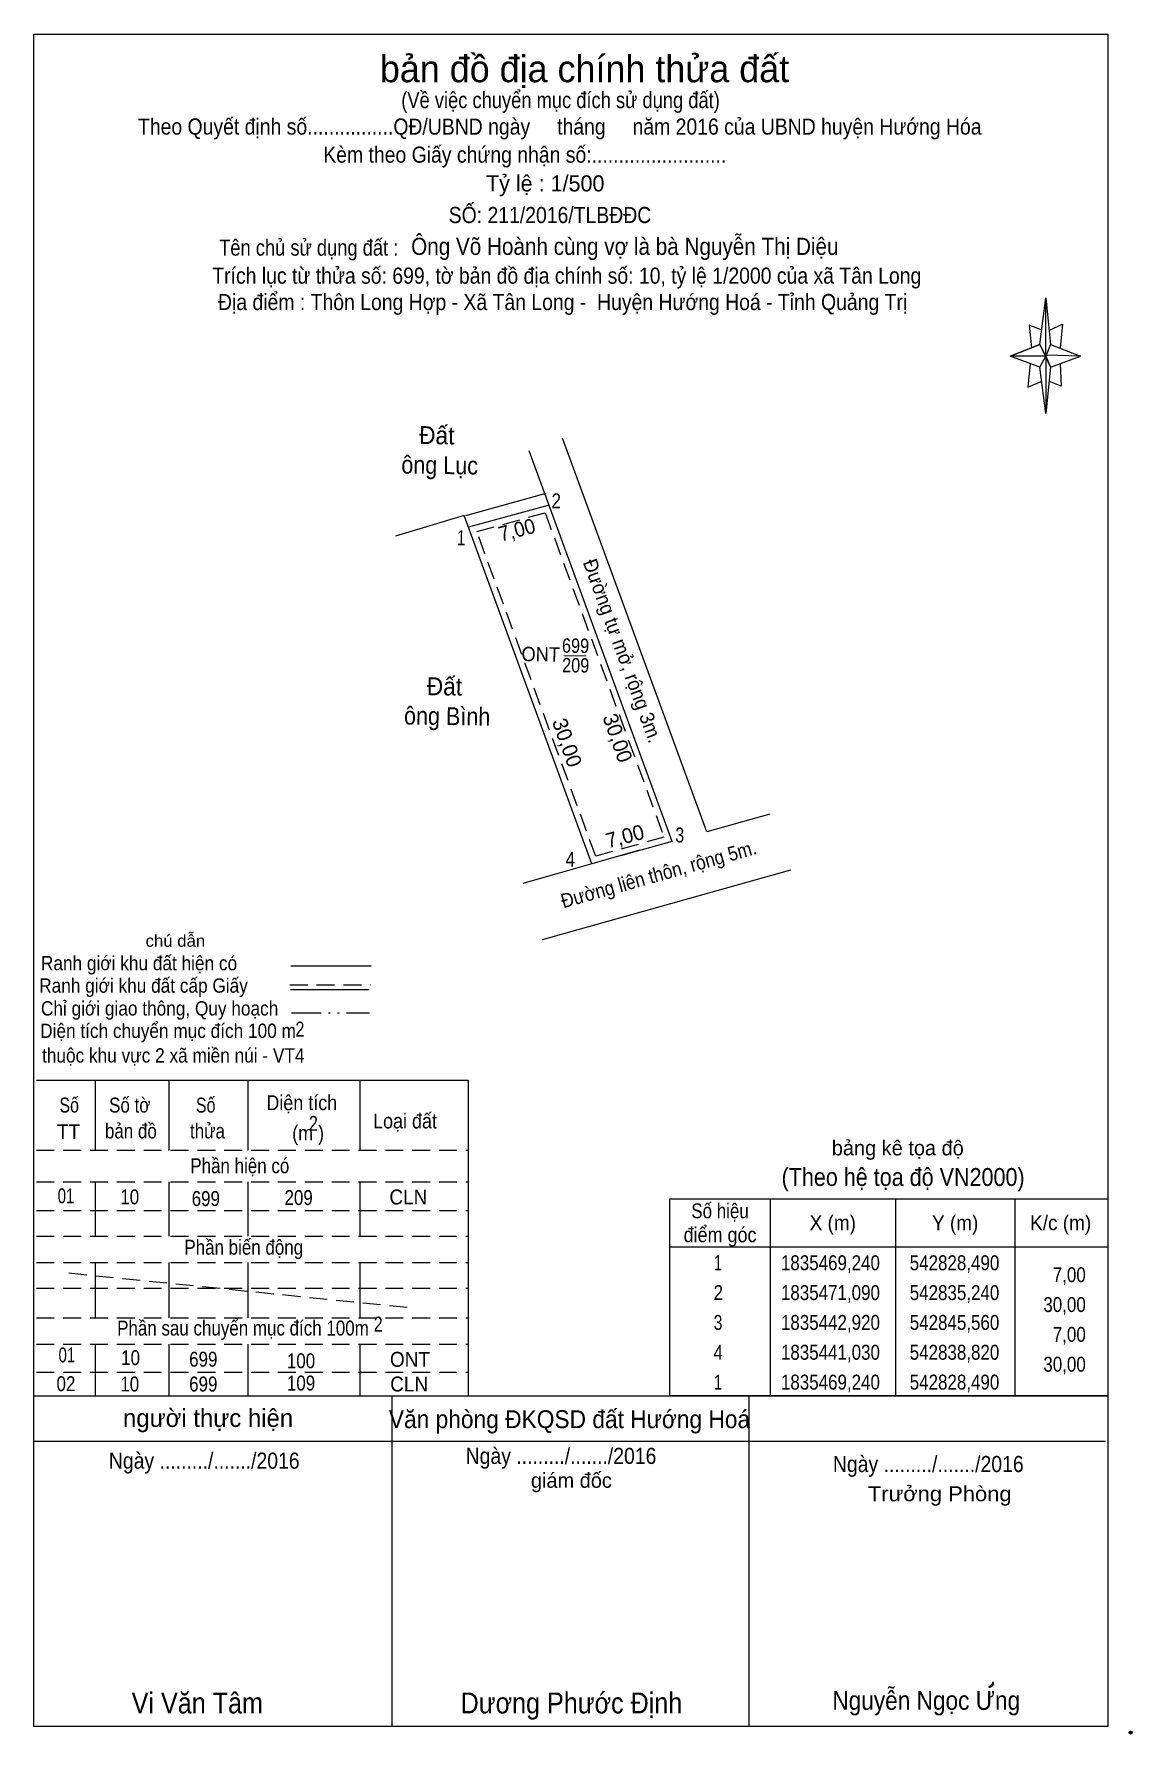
# Model space of a CAD drawing. Header units: metres. Extents: x 542792 to 542884, y 1835368 to 1835511.
import ezdxf
from ezdxf.enums import TextEntityAlignment as Align

# ---------------------------------------------------------------- set-up
doc = ezdxf.new("R2010")
doc.units = ezdxf.units.M
doc.header["$LTSCALE"] = 0.5
doc.header["$PDMODE"] = 32
doc.header["$PDSIZE"] = 0.25
doc.linetypes.add('DASH_DOUBLE_DOT', pattern=[9.2, 5, -1.2, 0.3, -1.2, 0.3, -1.2])
doc.linetypes.add('MEDIUM_DASHED', pattern=[4.5, 3, -1.5])
for name, color, linetype, lineweight in [('1', 7, 'MEDIUM_DASHED', 13), ('10', 7, 'Continuous', 13), ('42', 7, 'Continuous', 13), ('63', 7, 'Continuous', 13), ('7', 7, 'Continuous', 13)]:
    doc.layers.add(name, color=color, linetype=linetype, lineweight=lineweight)

msp = doc.modelspace()

# ---------------------------------------------------------------- hatches: boundary and pattern name
at = {"layer": '7'}
msp.add_hatch(color=256, dxfattribs=at).paths.add_polyline_path([(542872.49, 1835372.26), (542872.49, 1835372.36), (542872.49, 1835372.36), (542872.49, 1835372.46), (542872.39, 1835372.46), (542872.39, 1835372.46), (542872.39, 1835372.36), (542872.09, 1835372.06), (542872.19, 1835372.06)])

# ---------------------------------------------------------------- linework, layer by layer
at = {"layer": '1'}
msp.add_lwpolyline([(542829.18, 1835468.88), (542834.91, 1835470.45), (542844.87, 1835443.28), (542839.15, 1835441.67)], close=True, dxfattribs=at)
at = {"layer": '10'}
msp.add_line((542828.45, 1835422.92), (542828.45, 1835396.46), dxfattribs=at)
at = {"layer": '10', "linetype": 'MEDIUM_DASHED'}
msp.add_line((542795, 1835406.76), (542824.1, 1835403.81), dxfattribs=at)
at = {"layer": '42'}
for p, q in [((542848.47, 1835443.73), (542836.37, 1835476.7)), ((542845.56, 1835442.92), (542833.57, 1835475.64)), ((542834.98, 1835472.05), (542828.23, 1835470.2)), ((542835.24, 1835471.09), (542828.49, 1835469.24)), ((542828.13, 1835470.23), (542822.38, 1835468.5)), ((542838.82, 1835441.04), (542828.13, 1835470.23)), ((542853.73, 1835445.21), (542848.47, 1835443.73)), ((542845.56, 1835442.92), (542842.42, 1835442.04)), ((542838.82, 1835441.04), (542836.09, 1835440.26)), ((542842.82, 1835442.17), (542838.82, 1835441.03)), ((542842.42, 1835442.05), (542841.23, 1835441.71)), ((542836.09, 1835440.26), (542833.05, 1835439.4)), ((542855.46, 1835440.5), (542834.65, 1835434.66))]:
    msp.add_line(p, q, dxfattribs=at)
at = {"layer": '63'}
for p, q in [((542836.49, 1835458.48), (542838.36, 1835458.46)), ((542853.77, 1835412.96), (542853.77, 1835396.46)), ((542864.27, 1835412.96), (542864.27, 1835396.46)), ((542874.27, 1835412.96), (542874.27, 1835396.46)), ((542845.37, 1835408.96), (542882.07, 1835408.96))]:
    msp.add_line(p, q, dxfattribs=at)
msp.add_lwpolyline([(542845.37, 1835412.96), (542882.07, 1835412.96), (542882.07, 1835396.46), (542845.37, 1835396.46)], close=True, dxfattribs=at)
at = {"layer": '7'}
for p, q in [((542876.37, 1835484.56), (542876.87, 1835488.46)), ((542877.27, 1835484.56), (542879.77, 1835483.56)), ((542876.37, 1835482.66), (542873.87, 1835483.56)), ((542877.27, 1835482.66), (542876.87, 1835478.76)), ((542878.07, 1835482.96), (542878.17, 1835481.06)), ((542878.17, 1835481.06), (542877.17, 1835481.46)), ((542813.6, 1835432.5), (542820.32, 1835432.5)), ((542813.58, 1835430.5), (542820.16, 1835430.5)), ((542792.27, 1835422.92), (542828.45, 1835422.92)), ((542797.19, 1835422.92), (542797.19, 1835417.06)), ((542803.37, 1835422.92), (542803.37, 1835417.06)), ((542809.99, 1835422.92), (542809.99, 1835417.06)), ((542819.37, 1835422.92), (542819.37, 1835417.06)), ((542797.19, 1835417.02), (542797.19, 1835417.07)), ((542803.37, 1835417.02), (542803.37, 1835417.07)), ((542809.99, 1835417.02), (542809.99, 1835417.01)), ((542819.37, 1835417.02), (542819.37, 1835417.01)), ((542797.19, 1835414.39), (542797.19, 1835409.84)), ((542803.37, 1835414.39), (542803.37, 1835409.84)), ((542809.99, 1835414.39), (542809.99, 1835409.84)), ((542819.37, 1835414.39), (542819.37, 1835409.84)), ((542797.19, 1835407.63), (542797.19, 1835403.01)), ((542803.37, 1835407.63), (542803.37, 1835403.01)), ((542809.99, 1835407.63), (542809.99, 1835403.01)), ((542819.37, 1835407.63), (542819.37, 1835403.01)), ((542797.19, 1835400.8), (542797.19, 1835396.46)), ((542803.37, 1835400.8), (542803.37, 1835396.46)), ((542809.99, 1835400.8), (542809.99, 1835396.46)), ((542819.37, 1835400.8), (542819.37, 1835396.46)), ((542792.07, 1835396.46), (542882.07, 1835396.46)), ((542822.07, 1835396.46), (542822.07, 1835368.76)), ((542851.97, 1835396.46), (542851.97, 1835368.76)), ((542792.07, 1835392.66), (542881.87, 1835392.66))]:
    msp.add_line(p, q, dxfattribs=at)
at = {"layer": '7', "linetype": 'MEDIUM_DASHED'}
for p, q in [((542813.51, 1835430.9), (542820.3, 1835430.9)), ((542792.27, 1835417.06), (542828.45, 1835417.06)), ((542792.27, 1835414.39), (542828.45, 1835414.39)), ((542792.27, 1835411.98), (542828.45, 1835411.98)), ((542792.27, 1835409.84), (542828.45, 1835409.84)), ((542792.27, 1835407.63), (542828.45, 1835407.63)), ((542792.27, 1835405.48), (542828.45, 1835405.48)), ((542792.27, 1835403.01), (542828.45, 1835403.01)), ((542792.27, 1835400.8), (542828.45, 1835400.8)), ((542792.27, 1835398.45), (542828.45, 1835398.45))]:
    msp.add_line(p, q, dxfattribs=at)
at = {"layer": '7', "linetype": 'DASH_DOUBLE_DOT', "lineweight": 25}
msp.add_line((542813.65, 1835428.56), (542820.19, 1835428.56), dxfattribs=at)
at = {"layer": '7'}
for points in [[(542792.07, 1835510.56), (542882.07, 1835510.56), (542882.07, 1835368.76), (542792.07, 1835368.76)], [(542876.87, 1835488.46), (542877.27, 1835484.56), (542876.87, 1835483.56)], [(542876.87, 1835483.56), (542873.87, 1835483.56), (542876.37, 1835484.56), (542877.27, 1835482.66), (542879.77, 1835483.56), (542876.87, 1835483.66)], [(542876.87, 1835483.56), (542876.87, 1835478.76), (542876.37, 1835482.66)], [(542872.49, 1835372.26), (542872.49, 1835372.36), (542872.49, 1835372.36), (542872.49, 1835372.46), (542872.39, 1835372.46), (542872.39, 1835372.46), (542872.39, 1835372.36), (542872.09, 1835372.06), (542872.19, 1835372.06)]]:
    msp.add_lwpolyline(points, close=True, dxfattribs=at)
for points in [[(542876.57, 1835485.76), (542875.47, 1835486.16), (542875.67, 1835484.26)], [(542877.17, 1835485.76), (542878.27, 1835486.26), (542878.07, 1835484.26)], [(542876.87, 1835483.56), (542876.37, 1835484.56), (542873.87, 1835483.56)], [(542875.57, 1835482.96), (542875.37, 1835480.96), (542876.47, 1835481.46)], [(542876.87, 1835483.56), (542877.27, 1835482.66), (542879.77, 1835483.56)]]:
    msp.add_lwpolyline(points, dxfattribs=at)
msp.add_point((542883.97, 1835368.26), dxfattribs=at)

# ---------------------------------------------------------------- texts
at = {"layer": '42'}
for s, height, rotation, width, p in [('Đất ', 1.5, 359.216, 0.95, (542826.0847, 1835476.1882)), ('ông Lục', 1.5, 359.216, 0.9, (542826.0597, 1835473.696)), ('Đường tự mở, rộng 3m.', 1.2, 290.125, 0.95, (542840.8439, 1835458.6814)), ('Đất ', 1.5, 359.216, 0.95, (542826.7247, 1835455.1482)), ('ông Bình', 1.5, 359.216, 0.9, (542826.6897, 1835452.6613)), ('Đường liên thôn, rộng 5m.', 1.2, 15.693, 0.9, (542844.5827, 1835439.5949))]:
    msp.add_text(s, height=height, rotation=rotation, dxfattribs=dict(at, width=width)).set_placement(p, align=Align.CENTER)
at = {"layer": '63'}
for s, width, p in [(' 2', 0.85, (542836.2229, 1835470.8138)), (' 1', 0.75, (542828.2129, 1835467.7256)), (' 3', 0.8, (542846.5529, 1835442.8246)), (' 4', 0.85, (542837.4129, 1835440.7937))]:
    msp.add_text(s, height=1.25, rotation=359.216, dxfattribs=dict(at, width=width)).set_placement(p, align=Align.RIGHT)
for s, height, rotation, width, p in [('7,00', 1.25, 14.543, 0.95, (542832.6981, 1835468.4138)), ('699', 1.2, 359.216, 0.85, (542837.4518, 1835458.7142)), ('ONT', 1.2, 359.216, 0.95, (542834.5318, 1835457.9981)), ('209', 1.2, 359.216, 0.85, (542837.4618, 1835457.0742))]:
    msp.add_text(s, height=height, rotation=rotation, dxfattribs=dict(at, width=width)).set_placement(p, align=Align.CENTER)
for s, rotation, p in [('30,00', 289.328, (542836.1645, 1835450.9868)), ('30,00', 289.336, (542840.3948, 1835451.3769)), ('7,00', 14.881, (542841.7495, 1835442.7438))]:
    msp.add_text(s, height=1.25, rotation=rotation, dxfattribs=at).set_placement(p, align=Align.CENTER)
for s, width, p in [('Số hiệu', 0.85, (542849.57, 1835411.34)), ('X (m)', 0.95, (542859.02, 1835410.34)), ('Y (m)', 0.95, (542869.275, 1835410.34)), ('K/c (m)', 0.95, (542878.115, 1835410.34)), ('điểm góc', 0.9, (542849.57, 1835409.34)), (' 1', 0.75, (542849.22, 1835406.99)), ('1835469,240', 0.85, (542858.82, 1835406.99)), ('542828,490', 0.85, (542869.22, 1835406.99)), (' 2', 0.85, (542849.225, 1835404.49)), ('1835471,090', 0.85, (542858.82, 1835404.49)), ('542835,240', 0.85, (542869.22, 1835404.49)), (' 3', 0.8, (542849.215, 1835401.99)), ('1835442,920', 0.85, (542858.82, 1835401.99)), ('542845,560', 0.85, (542869.22, 1835401.99)), (' 4', 0.85, (542849.22, 1835399.49)), ('1835441,030', 0.85, (542858.82, 1835399.49)), ('542838,820', 0.85, (542869.22, 1835399.49)), (' 1', 0.75, (542849.22, 1835396.99)), ('1835469,240', 0.85, (542858.82, 1835396.99)), ('542828,490', 0.85, (542869.22, 1835396.99))]:
    msp.add_text(s, height=1.25, dxfattribs=dict(at, width=width)).set_placement(p, align=Align.CENTER)
at = {"layer": '63', "width": 0.85}
for s, p in [('7,00', (542880.22, 1835405.99)), ('30,00', (542880.22, 1835403.49)), ('7,00', (542880.22, 1835400.99)), ('30,00', (542880.22, 1835398.49))]:
    msp.add_text(s, height=1.25, dxfattribs=at).set_placement(p, align=Align.RIGHT)
at = {"layer": '7'}
for s, height, p in [('bản đồ địa chính thửa đất', 2.25, (542838.21, 1835506.52)), ('Tỷ lệ : 1/500', 1.35, (542834.915, 1835497.37)), ('bảng kê tọa độ', 1.25, (542864.465, 1835416.61)), ('người thực hiện', 1.5, (542806.66, 1835393.86)), ('giám đốc', 1.25, (542837.11, 1835388.76))]:
    msp.add_text(s, height=height, dxfattribs=at).set_placement(p, align=Align.CENTER)
for s, height, width, p in [('(Về việc chuyển mục đích sử dụng đất)', 1.35, 0.85, (542836.2, 1835504.35)), ('Theo Quyết định số................QĐ/UBND ngày     tháng     năm 2016 của UBND huyện Hướng Hóa', 1.35, 0.9, (542836.135, 1835502.13)), ('Kèm theo Giấy chứng nhận số:.........................', 1.35, 0.9, (542833.205, 1835499.78)), ('SỐ: 211/2016/TLBĐĐC', 1.35, 0.9, (542835.315, 1835494.72)), ('Tên chủ sử dụng đất :', 1.35, 0.85, (542815.095, 1835491.99)), ('Trích lục từ thửa số: 699, tờ bản đồ địa chính số: 10, tỷ lệ 1/2000 của xã Tân Long', 1.35, 0.9, (542836.725, 1835489.64)), ('Địa điểm : Thôn Long Hợp - Xã Tân Long -  Huyện Hướng Hoá - Tỉnh Quảng Trị ', 1.35, 0.9, (542836.6, 1835487.43)), ('chú dẫn', 0.9998, 1.05, (542803.92, 1835434.09)), ('Ranh giới khu đất hiện có ', 1.2, 0.9, (542801.075, 1835432.12)), ('Ranh giới khu đất cấp Giấy', 1.2, 0.9, (542801.25, 1835430.24)), ('Chỉ giới giao thông, Quy hoạch', 1.2, 0.9, (542802.6, 1835428.33)), ('Diện tích chuyển mục đích 100 m', 1.2, 0.9, (542803.305, 1835426.45)), ('2', 1.25, 0.8, (542814.36, 1835426.57)), ('thuộc khu vực 2 xã miền núi - VT4', 1.2, 0.9, (542803.745, 1835424.39)), ('Số', 1.25, 0.8, (542795.02, 1835420.2)), ('Số tờ', 1.25, 0.85, (542800.095, 1835420.2)), ('Số', 1.25, 0.8, (542806.46, 1835420.2)), ('Diện tích', 1.25, 0.9, (542814.515, 1835420.4)), ('2', 1.25, 0.8, (542815.49, 1835418.67)), ('Loại đất', 1.25, 0.9, (542823.165, 1835418.87)), ('TT', 1.25, 0.95, (542794.97, 1835417.97)), ('bản đồ', 1.25, 0.85, (542800.19, 1835418.03)), ('thửa', 1.25, 0.85, (542806.61, 1835418.03)), ('(m )', 1.25, 0.9, (542815.045, 1835417.86)), ('Phần hiện có', 1.25, 0.85, (542809.32, 1835415.12)), ('(Theo hệ tọa độ VN2000)', 1.5, 0.9, (542864.91, 1835414.05)), ('01', 1.25, 0.75, (542794.755, 1835412.6)), ('10', 1.25, 0.85, (542800.095, 1835412.51)), ('699', 1.25, 0.85, (542806.47, 1835412.37)), ('209', 1.25, 0.85, (542814.25, 1835412.45)), ('CLN', 1.25, 0.95, (542823.445, 1835412.5)), ('Phần biến động', 1.25, 0.85, (542809.65, 1835408.29)), ('Phần sau chuyển mục đích 100m', 1.25, 0.85, (542809.585, 1835401.52)), ('2', 1.25, 0.8, (542820.92, 1835401.85)), ('01', 1.25, 0.75, (542794.825, 1835399.27)), ('10', 1.25, 0.85, (542800.165, 1835399.04)), ('699', 1.25, 0.85, (542806.26, 1835398.91)), ('100', 1.25, 0.85, (542814.45, 1835398.78)), ('ONT', 1.25, 0.95, (542823.58, 1835398.9)), ('02', 1.25, 0.85, (542794.75, 1835396.86)), ('10', 1.25, 0.85, (542800.095, 1835396.83)), ('699', 1.25, 0.85, (542806.26, 1835396.83)), ('109', 1.25, 0.85, (542814.45, 1835396.91)), ('CLN', 1.25, 0.95, (542823.515, 1835396.83)), ('Văn phòng ĐKQSD đất Hướng Hoá', 1.5, 0.95, (542836.95, 1835393.76)), ('Ngày ........./......./2016', 1.35, 0.9, (542806.34, 1835390.36)), ('Ngày ........./......./2016', 1.35, 0.9, (542836.24, 1835390.76)), ('Ngày ........./......./2016', 1.35, 0.9, (542867.02, 1835390.08)), ('Trưởng Phòng', 1.25, 1.1, (542867.98, 1835387.64)), ('Vi Văn Tâm', 1.75, 0.9, (542805.76, 1835369.86)), ('Dương Phước Định', 1.75, 0.9, (542837.115, 1835369.86)), ('Nguyễn Ngọc Ưng', 1.575, 0.9, (542866.85, 1835370.16))]:
    msp.add_text(s, height=height, dxfattribs=dict(at, width=width)).set_placement(p, align=Align.CENTER)
at = {"layer": '7', "width": 0.9}
msp.add_text('Ông Võ Hoành cùng vợ là bà Nguyễn Thị Diệu', height=1.44, dxfattribs=at).set_placement((542823.68, 1835492.05))

doc.saveas('drawing.dxf')
